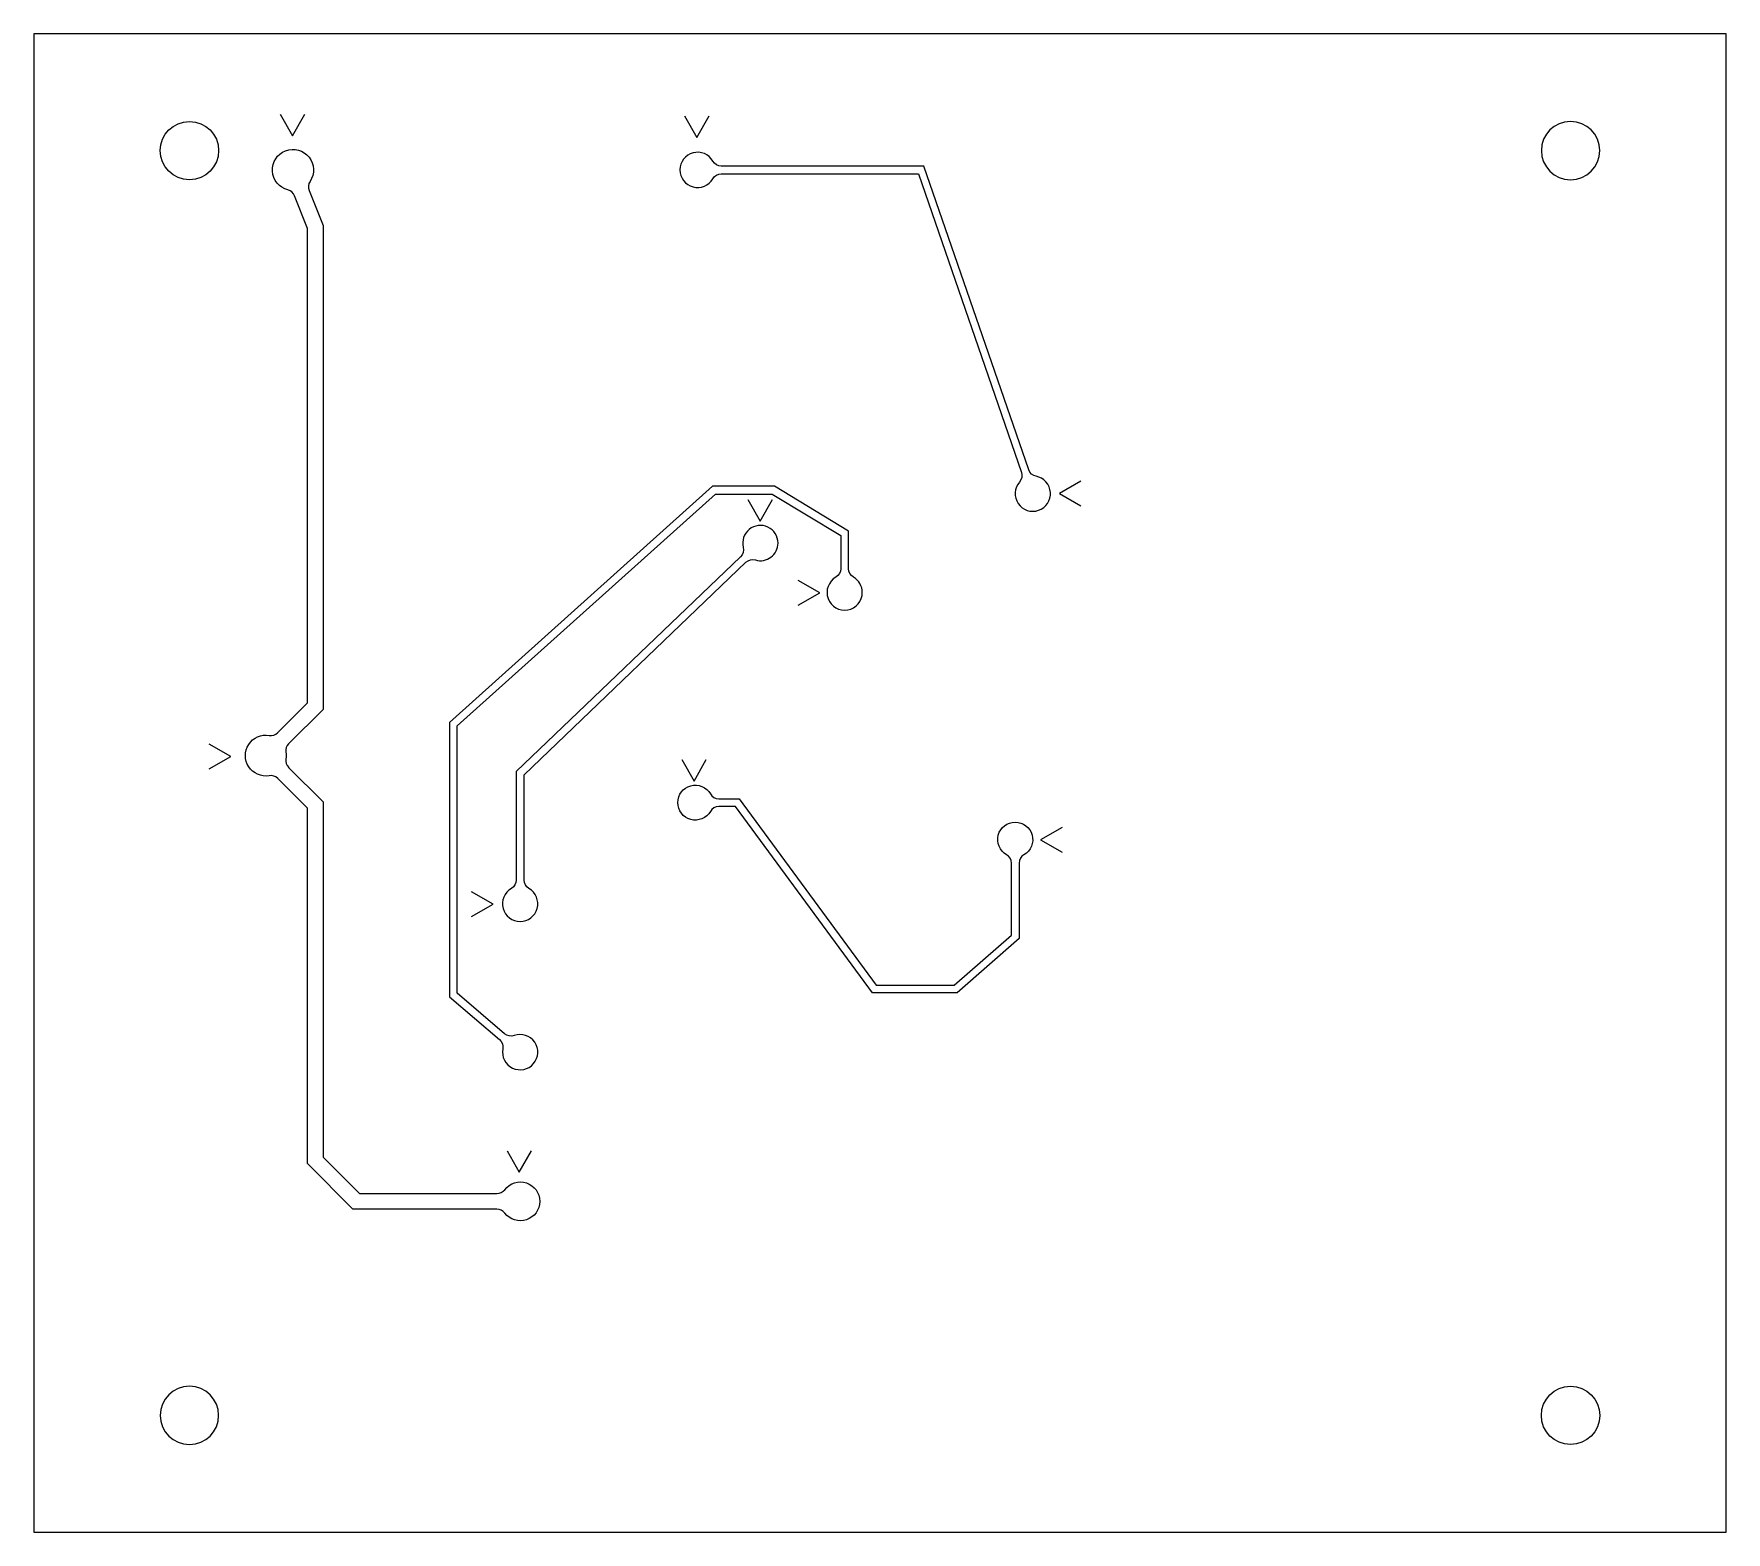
# Model space of a CAD drawing. Extents: x -44 to 134, y -24 to 59.
# Drawn here: x 47 to 134, y -18 to 59 of the extents above; entities that cross this region are included whole.
import ezdxf

# ---------------------------------------------------------------- set-up
doc = ezdxf.new("R2010")
doc.units = 0
for name, color, linetype in [('BOTTOMLAYER$TRACES', 5, 'CONTINUOUS'), ('DEFAULT', 7, 'CONTINUOUS'), ('TOPSILKLAYER', 40, 'CONTINUOUS')]:
    doc.layers.add(name, color=color, linetype=linetype)

msp = doc.modelspace()

# ---------------------------------------------------------------- linework, layer by layer
at = {"layer": 'BOTTOMLAYER$TRACES'}
for p, q in [((92.759, 52.208), (82.342, 52.208)), ((98.146, 36.59), (92.759, 52.208)), ((82.342, 51.808), (92.474, 51.808)), ((92.474, 51.808), (97.768, 36.46)), ((61.068, 48.991), (60.398, 50.683)), ((61.151, 50.957), (61.868, 49.144)), ((61.068, 24.616), (61.068, 48.991)), ((61.868, 49.144), (61.868, 24.284)), ((81.881, 35.752), (68.361, 23.616)), ((85.069, 35.752), (81.881, 35.752)), ((88.884, 33.436), (85.069, 35.752)), ((68.761, 23.438), (82.035, 35.352)), ((82.035, 35.352), (84.957, 35.352)), ((84.957, 35.352), (88.484, 33.211)), ((88.484, 33.211), (88.484, 31.512)), ((88.884, 31.512), (88.884, 33.436)), ((83.332, 32.131), (71.8, 21.085)), ((72.2, 20.915), (83.608, 31.842)), ((59.534, 23.084), (61.068, 24.616)), ((61.868, 24.284), (60.1, 22.518)), ((68.361, 23.616), (68.361, 9.519)), ((68.761, 9.703), (68.761, 23.438)), ((60.1, 21.303), (61.868, 19.535)), ((71.8, 21.085), (71.8, 15.51)), ((72.2, 15.51), (72.2, 20.915)), ((61.068, 19.203), (59.537, 20.734)), ((61.068, 0.938), (61.068, 19.203)), ((61.868, 19.535), (61.868, 1.269)), ((82.216, 19.692), (83.266, 19.692)), ((83.064, 19.292), (82.216, 19.292)), ((90.106, 9.708), (83.064, 19.292)), ((83.266, 19.692), (90.309, 10.108)), ((97.252, 12.685), (97.252, 16.379)), ((97.652, 16.379), (97.652, 12.504)), ((94.317, 10.108), (97.252, 12.685)), ((97.652, 12.504), (94.468, 9.708)), ((71.203, 7.614), (68.761, 9.703)), ((94.468, 9.708), (90.106, 9.708)), ((90.309, 10.108), (94.317, 10.108)), ((68.361, 9.519), (70.943, 7.31)), ((63.406, -1.4), (61.068, 0.938)), ((61.868, 1.269), (63.737, -0.6)), ((63.737, -0.6), (70.809, -0.6)), ((70.809, -1.4), (63.406, -1.4))]:
    msp.add_line(p, q, dxfattribs=at)
at = {"layer": 'BOTTOMLAYER$TRACES', "extrusion": (0, 0, -1)}
for centre, radius, start, end in [((-60.322, 52.007), 1.057, 284.20073, 213.93553), ((-82.342, 52.708), 0.5, 270, 330.16444), ((-82.342, 51.308), 0.5, 29.83556, 90), ((-98.619, 36.753), 0.5, 280.80362, 340.96806), ((-97.295, 36.297), 0.5, 160.96806, 221.1325), ((-82.986, 32.492), 0.5, 166.06837, 226.23281), ((-83.954, 31.481), 0.5, 46.23281, 106.39725), ((-87.984, 31.512), 0.5, 180, 240.16444), ((-89.384, 31.512), 0.5, 299.83556, 0), ((-58.924, 21.909), 1.05, 260.38145, 99.53658), ((-58.924, 21.909), 1.05, 170.52845, 189.38942), ((-81.004, 19.492), 0.9, 210, 150), ((-97.452, 17.591), 0.9, 300, 240), ((-71.3, 15.51), 0.5, 180, 240.16444), ((-72.7, 15.51), 0.5, 299.83556, 0), ((-70.618, 6.931), 0.5, 130.54686, 190.7113), ((-71.528, 7.994), 0.5, 250.38242, 310.54686), ((-72.009, -1), 1, 36.86967, 323.12988)]:
    msp.add_arc(centre, radius, start, end, dxfattribs=at)
at = {"layer": 'BOTTOMLAYER$TRACES'}
for centre, radius, start, end in [((81.121, 52.008), 0.907, 29.83556, 330.16444), ((61.615, 51.141), 0.5, 146.48351, 201.58346), ((59.934, 50.5), 0.5, 21.58346, 75.03913), ((98.355, 35.371), 0.907, 138.8675, 79.19638), ((84.351, 32.831), 0.907, 360, 193.93163), ((84.351, 32.831), 0.907, 253.60275, 0), ((88.684, 30.291), 0.907, 119.83556, 0), ((88.684, 30.291), 0.907, 0, 60.16444), ((59.181, 23.438), 0.5, 260.46342, 314.96748), ((60.453, 22.164), 0.5, 134.96748, 189.47155), ((59.183, 20.381), 0.5, 45, 99.61855), ((60.454, 21.656), 0.5, 170.61058, 225), ((82.216, 20.192), 0.5, 210, 270), ((82.216, 18.792), 0.5, 90, 150), ((96.752, 16.379), 0.5, 360, 60), ((98.152, 16.379), 0.5, 120, 180), ((72, 14.289), 0.907, 119.83556, 60.16444), ((72, 6.669), 0.907, 169.2887, 109.61758), ((70.809, -0.1), 0.5, 269.99994, 323.13033), ((70.809, -1.9), 0.5, 36.87012, 89.99994)]:
    msp.add_arc(centre, radius, start, end, dxfattribs=at)
at = {"layer": 'DEFAULT'}
for p, q in [((134, 59), (47, 59)), ((47, 59), (47, -18)), ((134, -18), (134, 59)), ((47, -18), (134, -18))]:
    msp.add_line(p, q, dxfattribs=at)
for centre in [(55, 53), (126, -12)]:
    msp.add_circle(centre, 1.5, dxfattribs=at)
at = {"layer": 'DEFAULT', "extrusion": (0, 0, -1)}
for centre in [(-126, 53), (-55, -12)]:
    msp.add_circle(centre, 1.5, dxfattribs=at)
at = {"layer": 'TOPSILKLAYER'}
for p, q in [((59.656, 54.873), (60.289, 53.764)), ((60.289, 53.764), (60.923, 54.873)), ((80.453, 54.781), (81.086, 53.671)), ((81.086, 53.671), (81.72, 54.781)), ((100.83, 36.009), (99.721, 35.376)), ((83.71, 35.066), (84.343, 33.957)), ((84.343, 33.957), (84.977, 35.066)), ((99.721, 35.376), (100.83, 34.742)), ((87.402, 30.275), (86.293, 30.909)), ((86.293, 29.642), (87.402, 30.275)), ((57.125, 21.86), (56.016, 22.493)), ((56.016, 21.226), (57.125, 21.86)), ((80.304, 21.705), (80.938, 20.596)), ((80.938, 20.596), (81.571, 21.705)), ((99.865, 18.214), (98.756, 17.58)), ((98.756, 17.58), (99.865, 16.947)), ((70.611, 14.27), (69.501, 14.903)), ((69.501, 13.636), (70.611, 14.27)), ((71.325, 1.603), (71.958, 0.494)), ((71.958, 0.494), (72.592, 1.603))]:
    msp.add_line(p, q, dxfattribs=at)

doc.saveas('drawing.dxf')
